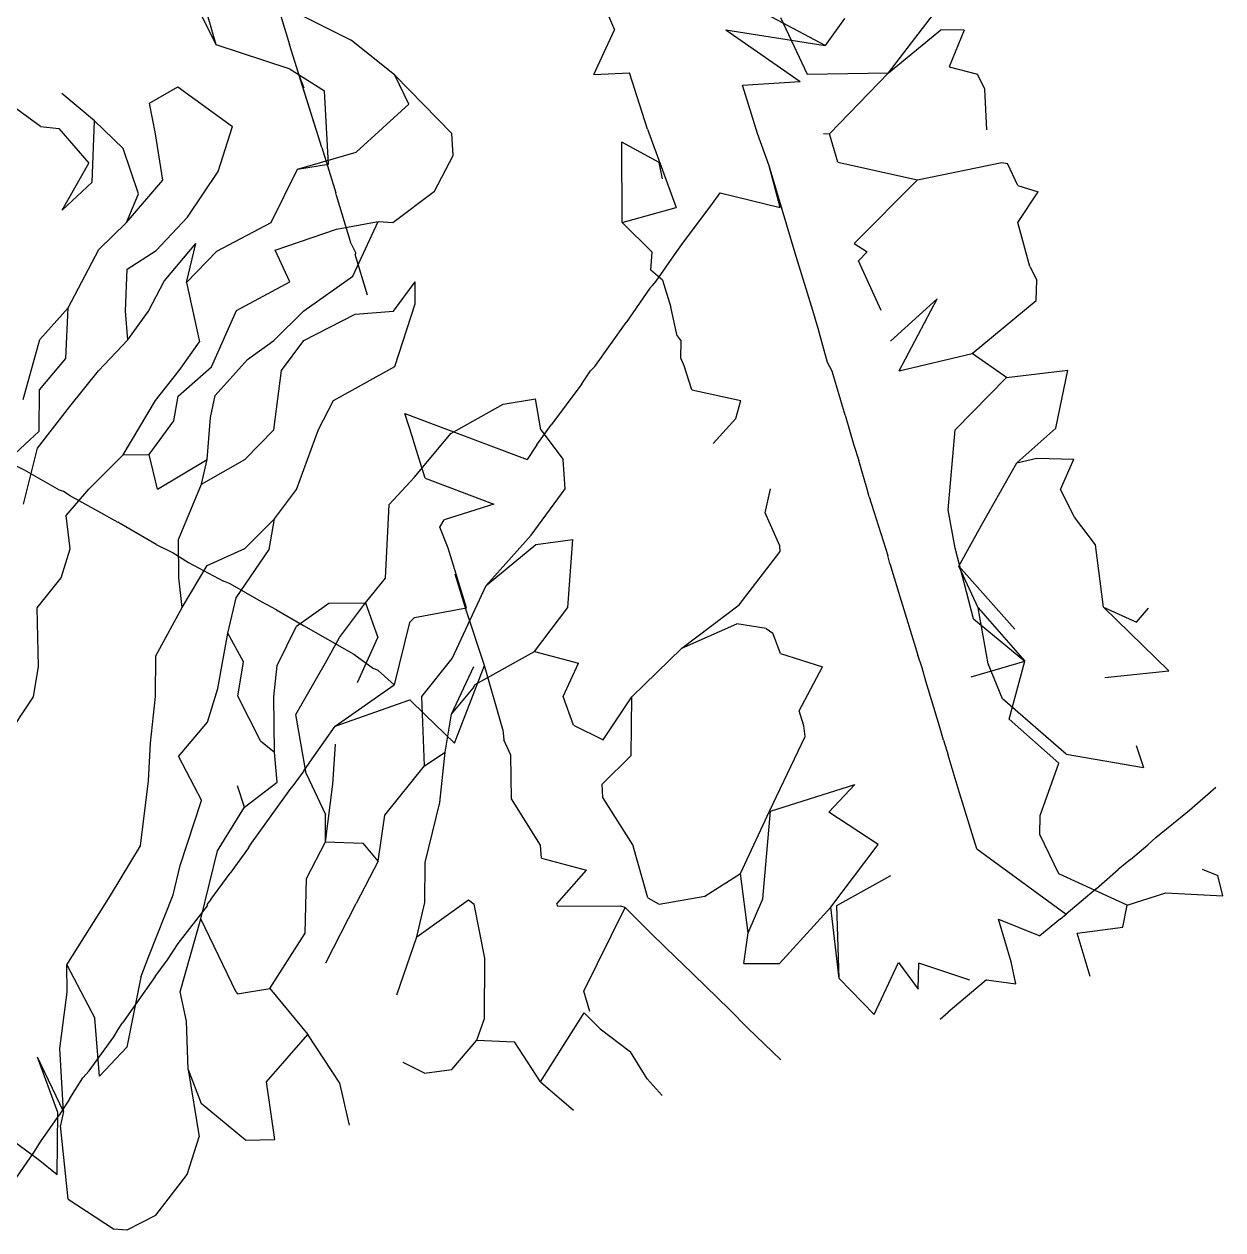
# Model space of a CAD drawing. Extents: x -744176.4 to -744149.3, y -1044958.5 to -1044927.3.
# Drawn here: x -744159.39 to -744149.27, y -1044956.36 to -1044946.18 of the extents above; entities that cross this region are included whole.
import ezdxf

# ---------------------------------------------------------------- set-up
doc = ezdxf.new("R2010")
doc.units = 0

msp = doc.modelspace()

# ---------------------------------------------------------------- linework, layer by layer
at = {"layer": 'SKELETON'}
for p, q in [((-744152.626007, -1044946.364014, 200.981003), (-744153.585999, -1044945.853027, 200.832001)), ((-744157.253006, -1044946.015015, 200.628998), (-744157.147003, -1044946.356995, 200.623001)), ((-744154.494003, -1044946.020996, 195.378998), (-744154.406006, -1044946.231995, 195.358002)), ((-744152.091995, -1044946.593994, 195.360001), (-744151.647995, -1044946.015015, 195.348999)), ((-744157.766006, -1044946.357971, 195.360992), (-744157.893997, -1044946.104004, 195.363007)), ((-744157.766006, -1044946.357971, 195.360992), (-744157.839005, -1044946.106995, 195.365005)), ((-744157.056, -1044946.106995, 195.371994), (-744156.626999, -1044946.31897, 195.365005)), ((-744153.003006, -1044946.127991, 195.358002), (-744152.779007, -1044946.606018, 195.332993)), ((-744152.462997, -1044946.137024, 201.001007), (-744152.626007, -1044946.364014, 200.981003)), ((-744154.580002, -1044946.607971, 195.365997), (-744154.406006, -1044946.231995, 195.358002)), ((-744153.466003, -1044946.232971, 200.832993), (-744152.837997, -1044946.66803, 200.957001)), ((-744153.466003, -1044946.232971, 200.832993), (-744152.626007, -1044946.364014, 200.981003)), ((-744152.091995, -1044946.593994, 195.360001), (-744151.651001, -1044946.231018, 195.352997)), ((-744151.455002, -1044946.234009, 195.395996), (-744151.651001, -1044946.231018, 195.352997)), ((-744151.455002, -1044946.234009, 195.395996), (-744151.580002, -1044946.54303, 195.343994)), ((-744157.141006, -1044946.562988, 195.367996), (-744157.766006, -1044946.357971, 195.360992)), ((-744156.876007, -1044947.226013, 200.632996), (-744157.147003, -1044946.356995, 200.623001)), ((-744156.921997, -1044947.072998, 200.623993), (-744157.147003, -1044946.356995, 200.623001)), ((-744156.259995, -1044946.614014, 195.358994), (-744156.626999, -1044946.31897, 195.365005)), ((-744157.141006, -1044946.562988, 195.367996), (-744156.852997, -1044946.747009, 195.360992)), ((-744151.580002, -1044946.54303, 195.343994), (-744151.341995, -1044946.606018, 195.373001)), ((-744156.921997, -1044947.072998, 200.623993), (-744157.070999, -1044946.60199, 200.621994)), ((-744157.024002, -1044946.723022, 200.647003), (-744157.070999, -1044946.60199, 200.621994)), ((-744156.141998, -1044946.857971, 195.350998), (-744156.259995, -1044946.614014, 195.358994)), ((-744156.259995, -1044946.614014, 195.358994), (-744155.776993, -1044947.107971, 195.365005)), ((-744154.580002, -1044946.607971, 195.365997), (-744154.276993, -1044946.596008, 195.347)), ((-744154.126007, -1044947.070984, 195.350006), (-744154.276993, -1044946.596008, 195.347)), ((-744153.326004, -1044946.700012, 200.806), (-744152.837997, -1044946.66803, 200.957001)), ((-744152.779007, -1044946.606018, 195.332993), (-744152.091995, -1044946.593994, 195.360001)), ((-744152.589005, -1044947.109009, 195.341003), (-744152.091995, -1044946.593994, 195.360001)), ((-744151.279999, -1044946.731995, 195.393997), (-744151.341995, -1044946.606018, 195.373001)), ((-744158.794998, -1044947.000977, 195.378006), (-744159.070007, -1044946.77002, 195.389999)), ((-744158.328995, -1044946.851013, 195.362), (-744158.089996, -1044946.713989, 195.354996)), ((-744158.089996, -1044946.713989, 195.354996), (-744157.630005, -1044947.046997, 195.356995)), ((-744156.817993, -1044947.36499, 195.358994), (-744156.852997, -1044946.747009, 195.360992)), ((-744153.197998, -1044947.106018, 200.811005), (-744153.326004, -1044946.700012, 200.806)), ((-744151.261993, -1044947.075989, 195.330994), (-744151.279999, -1044946.731995, 195.393997)), ((-744159.251007, -1044947.049011, 195.397003), (-744159.563995, -1044946.815979, 195.406006)), ((-744158.279999, -1044947.109009, 195.363007), (-744158.328995, -1044946.851013, 195.362)), ((-744156.585007, -1044947.265015, 195.360992), (-744156.141998, -1044946.857971, 195.350998)), ((-744159.251007, -1044947.049011, 195.397003), (-744159.093994, -1044947.065002, 195.386993)), ((-744159.093994, -1044947.065002, 195.386993), (-744158.841995, -1044947.356018, 195.388)), ((-744158.813995, -1044947.517029, 195.386993), (-744158.794998, -1044947.000977, 195.378006)), ((-744158.794998, -1044947.000977, 195.378006), (-744158.552002, -1044947.234009, 195.375)), ((-744157.75, -1044947.427002, 195.343994), (-744157.630005, -1044947.046997, 195.356995)), ((-744154.126007, -1044947.070984, 195.350006), (-744153.884003, -1044947.731018, 195.337006)), ((-744158.218002, -1044947.5, 195.358994), (-744158.279999, -1044947.109009, 195.363007)), ((-744155.766006, -1044947.291016, 195.350006), (-744155.776993, -1044947.107971, 195.365005)), ((-744153.100006, -1044947.380005, 200.811005), (-744153.197998, -1044947.106018, 200.811005)), ((-744152.641998, -1044947.106995, 195.343002), (-744152.589005, -1044947.109009, 195.341003)), ((-744152.520004, -1044947.349976, 195.339005), (-744152.589005, -1044947.109009, 195.341003)), ((-744158.421997, -1044947.61499, 195.363998), (-744158.552002, -1044947.234009, 195.375)), ((-744157.080994, -1044947.40802, 195.363998), (-744156.585007, -1044947.265015, 195.360992)), ((-744156.876007, -1044947.226013, 200.632996), (-744156.757996, -1044947.606995, 200.643997)), ((-744154.339005, -1044947.857971, 195.369995), (-744154.343994, -1044947.179016, 195.350998)), ((-744154.028, -1044947.35199, 195.343994), (-744154.343994, -1044947.179016, 195.350998)), ((-744159.067993, -1044947.754028, 195.391998), (-744158.841995, -1044947.356018, 195.388)), ((-744157.080994, -1044947.40802, 195.363998), (-744156.817993, -1044947.36499, 195.358994)), ((-744155.923996, -1044947.59198, 195.343994), (-744155.766006, -1044947.291016, 195.350006)), ((-744154.001007, -1044947.487976, 195.343002), (-744154.028, -1044947.35199, 195.343994)), ((-744152.880005, -1044948.11499, 200.811005), (-744153.100006, -1044947.380005, 200.811005)), ((-744153.007996, -1044947.731018, 200.804001), (-744153.100006, -1044947.380005, 200.811005)), ((-744152.520004, -1044947.349976, 195.339005), (-744151.847, -1044947.497009, 195.328995)), ((-744151.847, -1044947.497009, 195.328995), (-744151.134995, -1044947.35199, 195.328995)), ((-744151.134995, -1044947.35199, 195.328995), (-744151.087006, -1044947.359985, 195.367996)), ((-744151.001999, -1044947.544983, 195.376007), (-744151.087006, -1044947.359985, 195.367996)), ((-744158.009995, -1044947.812988, 195.354004), (-744157.75, -1044947.427002, 195.343994)), ((-744157.304001, -1044947.857971, 195.335999), (-744157.080994, -1044947.40802, 195.363998)), ((-744159.067993, -1044947.754028, 195.391998), (-744158.813995, -1044947.517029, 195.386993)), ((-744158.524002, -1044947.859009, 195.373001), (-744158.218002, -1044947.5, 195.358994)), ((-744152.380997, -1044948.036011, 195.341003), (-744151.847, -1044947.497009, 195.328995)), ((-744151.001999, -1044947.544983, 195.376007), (-744150.828995, -1044947.598999, 195.328003)), ((-744158.524002, -1044947.859009, 195.373001), (-744158.421997, -1044947.61499, 195.363998)), ((-744156.75, -1044947.629028, 200.645004), (-744156.757996, -1044947.606995, 200.643997)), ((-744156.628006, -1044948.038025, 200.643997), (-744156.75, -1044947.629028, 200.645004)), ((-744156.276001, -1044947.859009, 195.365005), (-744155.923996, -1044947.59198, 195.343994)), ((-744153.578995, -1044947.697021, 200.904007), (-744153.513, -1044947.607971, 200.904007)), ((-744153.513, -1044947.607971, 200.904007), (-744153.007996, -1044947.731018, 200.804001)), ((-744151.001999, -1044947.857971, 195.315002), (-744150.828995, -1044947.598999, 195.328003)), ((-744154.339005, -1044947.857971, 195.369995), (-744153.884003, -1044947.731018, 195.337006)), ((-744153.837006, -1044948.041992, 200.891998), (-744153.578995, -1044947.697021, 200.904007)), ((-744158.757996, -1044948.085999, 195.375), (-744158.524002, -1044947.859009, 195.373001)), ((-744158.274002, -1044948.093994, 195.365005), (-744158.009995, -1044947.812988, 195.354004)), ((-744157.761002, -1044948.099976, 195.343994), (-744157.304001, -1044947.857971, 195.335999)), ((-744156.751007, -1044947.914001, 195.350998), (-744156.399994, -1044947.848022, 195.360992)), ((-744156.613007, -1044948.309021, 195.352997), (-744156.399994, -1044947.848022, 195.360992)), ((-744156.399994, -1044947.848022, 195.360992), (-744156.276001, -1044947.859009, 195.365005)), ((-744154.087997, -1044948.106995, 195.343002), (-744154.339005, -1044947.857971, 195.369995)), ((-744150.899002, -1044948.22998, 195.307999), (-744151.001999, -1044947.857971, 195.315002)), ((-744157.268005, -1044948.090027, 195.343002), (-744156.751007, -1044947.914001, 195.350998)), ((-744159.016998, -1044948.578003, 195.382996), (-744158.757996, -1044948.085999, 195.375)), ((-744158.516998, -1044948.252014, 195.373993), (-744158.274002, -1044948.093994, 195.365005)), ((-744158.205994, -1044948.353027, 195.371002), (-744157.938004, -1044948.034973, 195.350998)), ((-744158.016006, -1044948.364014, 195.362), (-744157.938004, -1044948.034973, 195.350998)), ((-744157.143997, -1044948.357971, 195.330994), (-744157.268005, -1044948.090027, 195.343002)), ((-744156.628006, -1044948.038025, 200.643997), (-744156.587006, -1044948.11499, 200.656006)), ((-744153.880005, -1044948.103027, 200.886993), (-744153.837006, -1044948.041992, 200.891998)), ((-744152.380997, -1044948.036011, 195.341003), (-744152.272003, -1044948.106018, 195.330002)), ((-744158.016006, -1044948.364014, 195.362), (-744157.761002, -1044948.099976, 195.343994)), ((-744156.595001, -1044948.127014, 200.630005), (-744156.587006, -1044948.11499, 200.656006)), ((-744156.488998, -1044948.471985, 200.641998), (-744156.595001, -1044948.127014, 200.630005)), ((-744154.097, -1044948.260986, 195.347), (-744154.087997, -1044948.106995, 195.343002)), ((-744154.052002, -1044948.353027, 200.871002), (-744153.880005, -1044948.103027, 200.886993)), ((-744152.731995, -1044948.599976, 200.811005), (-744152.880005, -1044948.11499, 200.811005)), ((-744152.345001, -1044948.179993, 195.339005), (-744152.272003, -1044948.106018, 195.330002)), ((-744152.154999, -1044948.601013, 195.313995), (-744152.345001, -1044948.179993, 195.339005)), ((-744158.531006, -1044948.606995, 195.375), (-744158.516998, -1044948.252014, 195.373993)), ((-744154.001007, -1044948.343994, 195.335007), (-744154.097, -1044948.260986, 195.347)), ((-744150.899002, -1044948.22998, 195.307999), (-744150.841003, -1044948.343994, 195.311005)), ((-744158.339005, -1044948.606995, 195.369995), (-744158.205994, -1044948.353027, 195.371002)), ((-744158.016006, -1044948.364014, 195.362), (-744157.906998, -1044948.864014, 195.350006)), ((-744157.595001, -1044948.599976, 195.341995), (-744157.143997, -1044948.357971, 195.330994)), ((-744157.026001, -1044948.60199, 195.343002), (-744156.613007, -1044948.309021, 195.352997)), ((-744156.268997, -1044948.606995, 195.360001), (-744156.087006, -1044948.356995, 195.363007)), ((-744156.087006, -1044948.544983, 195.352005), (-744156.087006, -1044948.356995, 195.363007)), ((-744154.106995, -1044948.411011, 200.876999), (-744154.082993, -1044948.390015, 200.875)), ((-744154.082993, -1044948.390015, 200.875), (-744154.052002, -1044948.353027, 200.871002)), ((-744154.001007, -1044948.343994, 195.335007), (-744153.929993, -1044948.572998, 195.335007)), ((-744150.847, -1044948.517029, 195.311996), (-744150.841003, -1044948.343994, 195.311005)), ((-744154.106995, -1044948.411011, 200.876999), (-744154.307007, -1044948.700012, 200.862)), ((-744159.253998, -1044948.844971, 195.375), (-744159.016998, -1044948.578003, 195.382996)), ((-744159.035004, -1044949.004028, 195.371994), (-744159.016998, -1044948.578003, 195.382996)), ((-744157.804993, -1044949.075012, 195.343994), (-744157.595001, -1044948.599976, 195.341995)), ((-744157.281006, -1044948.853027, 195.330994), (-744157.026001, -1044948.60199, 195.343002)), ((-744156.259995, -1044949.072998, 195.348007), (-744156.087006, -1044948.544983, 195.352005)), ((-744153.876007, -1044948.815002, 195.341995), (-744153.929993, -1044948.572998, 195.335007)), ((-744152.686996, -1044948.752991, 200.811996), (-744152.731995, -1044948.599976, 200.811005)), ((-744152.074997, -1044948.859009, 195.311996), (-744151.682999, -1044948.502014, 195.319)), ((-744152.001007, -1044949.107971, 195.311996), (-744151.682999, -1044948.502014, 195.319)), ((-744151.384995, -1044948.961975, 195.311996), (-744150.847, -1044948.517029, 195.311996)), ((-744158.511993, -1044948.848022, 195.373993), (-744158.531006, -1044948.606995, 195.375)), ((-744158.511993, -1044948.848022, 195.373993), (-744158.339005, -1044948.606995, 195.369995)), ((-744157.026001, -1044948.854004, 195.341995), (-744156.593994, -1044948.630005, 195.356003)), ((-744156.593994, -1044948.630005, 195.356003), (-744156.268997, -1044948.606995, 195.360001)), ((-744154.572006, -1044949.072021, 200.841995), (-744154.307007, -1044948.700012, 200.862)), ((-744152.608002, -1044949.039978, 200.802994), (-744152.686996, -1044948.752991, 200.811996)), ((-744159.395004, -1044949.35199, 195.365997), (-744159.253998, -1044948.844971, 195.375)), ((-744158.759003, -1044949.109009, 195.363998), (-744158.511993, -1044948.848022, 195.373993)), ((-744158.078003, -1044949.106018, 195.360001), (-744157.906998, -1044948.864014, 195.350006)), ((-744157.501999, -1044949.013977, 195.341003), (-744157.281006, -1044948.853027, 195.330994)), ((-744157.214996, -1044949.106018, 195.328995), (-744157.026001, -1044948.854004, 195.341995)), ((-744153.876007, -1044948.815002, 195.341995), (-744153.841995, -1044948.859009, 195.330994)), ((-744153.845993, -1044949.002991, 195.350006), (-744153.841995, -1044948.859009, 195.330994)), ((-744159.257004, -1044949.268005, 195.373993), (-744159.035004, -1044949.004028, 195.371994)), ((-744153.817001, -1044949.067993, 195.348999), (-744153.845993, -1044949.002991, 195.350006)), ((-744152.001007, -1044949.107971, 195.311996), (-744151.384995, -1044948.961975, 195.311996)), ((-744151.095993, -1044949.166016, 195.311996), (-744151.384995, -1044948.961975, 195.311996)), ((-744159.003006, -1044949.408997, 195.365997), (-744158.759003, -1044949.109009, 195.363998)), ((-744158.279007, -1044949.357971, 195.363007), (-744158.078003, -1044949.106018, 195.360001)), ((-744158.087006, -1044949.323975, 195.363998), (-744157.804993, -1044949.075012, 195.343994)), ((-744157.774994, -1044949.317993, 195.350998), (-744157.501999, -1044949.013977, 195.341003)), ((-744157.279999, -1044949.607971, 195.335007), (-744157.214996, -1044949.106018, 195.328995)), ((-744156.778, -1044949.359009, 195.339005), (-744156.259995, -1044949.072998, 195.348007)), ((-744154.679993, -1044949.218994, 200.839005), (-744154.608002, -1044949.107971, 200.848999)), ((-744154.572006, -1044949.072021, 200.841995), (-744154.608002, -1044949.107971, 200.848999)), ((-744153.753006, -1044949.27002, 195.339005), (-744153.817001, -1044949.067993, 195.348999)), ((-744152.567993, -1044949.111023, 200.806), (-744152.608002, -1044949.039978, 200.802994)), ((-744152.457993, -1044949.484009, 200.806), (-744152.567993, -1044949.111023, 200.806)), ((-744151.095993, -1044949.166016, 195.311996), (-744150.580002, -1044949.10199, 195.309998)), ((-744150.681, -1044949.593994, 195.311996), (-744150.580002, -1044949.10199, 195.309998)), ((-744151.529007, -1044949.607971, 195.307007), (-744151.095993, -1044949.166016, 195.311996)), ((-744159.259995, -1044949.619019, 195.378998), (-744159.257004, -1044949.268005, 195.373993)), ((-744154.679993, -1044949.218994, 200.839005), (-744154.936996, -1044949.562988, 200.804001)), ((-744153.753006, -1044949.27002, 195.339005), (-744153.339005, -1044949.359009, 195.335007)), ((-744159.274994, -1044949.76001, 195.373993), (-744159.003006, -1044949.408997, 195.365997)), ((-744158.552002, -1044949.817017, 195.352005), (-744158.279007, -1044949.357971, 195.363007)), ((-744158.125, -1044949.530029, 195.348007), (-744158.087006, -1044949.323975, 195.363998)), ((-744157.815002, -1044949.504028, 195.350998), (-744157.774994, -1044949.317993, 195.350998)), ((-744156.901993, -1044949.603027, 195.315994), (-744156.778, -1044949.359009, 195.339005)), ((-744155.785004, -1044949.637024, 195.335007), (-744155.345993, -1044949.390991, 195.328003)), ((-744155.345993, -1044949.390991, 195.328003), (-744155.072998, -1044949.343994, 195.328003)), ((-744155.028, -1044949.606995, 195.320007), (-744155.072998, -1044949.343994, 195.328003)), ((-744153.380005, -1044949.510986, 195.330994), (-744153.339005, -1044949.359009, 195.335007)), ((-744157.841995, -1044949.857971, 195.332001), (-744157.815002, -1044949.504028, 195.350998)), ((-744156.110001, -1044949.669006, 200.645996), (-744156.175003, -1044949.469971, 200.647995)), ((-744156.175003, -1044949.469971, 200.647995), (-744155.143005, -1044949.856018, 200.796997)), ((-744153.572006, -1044949.721985, 195.326996), (-744153.380005, -1044949.510986, 195.330994)), ((-744152.457993, -1044949.484009, 200.806), (-744152.384995, -1044949.736023, 200.811005)), ((-744159.501999, -1044949.843018, 195.375), (-744159.259995, -1044949.619019, 195.378998)), ((-744158.332993, -1044949.815002, 195.350998), (-744158.125, -1044949.530029, 195.348007)), ((-744157.524002, -1044949.857971, 195.332993), (-744157.279999, -1044949.607971, 195.335007)), ((-744157.089996, -1044950.109009, 195.306), (-744156.901993, -1044949.603027, 195.315994)), ((-744155.061005, -1044949.734009, 200.802002), (-744154.936996, -1044949.562988, 200.804001)), ((-744155.028, -1044949.606995, 195.320007), (-744154.837997, -1044949.856018, 195.337997)), ((-744151.587997, -1044950.281006, 195.311996), (-744151.529007, -1044949.607971, 195.307007)), ((-744151.007996, -1044949.885986, 195.320007), (-744150.681, -1044949.593994, 195.311996)), ((-744156.089005, -1044949.737, 200.647003), (-744156.110001, -1044949.669006, 200.645996)), ((-744156.093994, -1044950.005981, 195.334), (-744155.785004, -1044949.637024, 195.335007)), ((-744159.393005, -1044950.232971, 195.376007), (-744159.274994, -1044949.76001, 195.373993)), ((-744158.843002, -1044950.106018, 195.373993), (-744158.552002, -1044949.817017, 195.352005)), ((-744158.552002, -1044949.817017, 195.352005), (-744158.332993, -1044949.815002, 195.350998)), ((-744158.261002, -1044950.106995, 195.360001), (-744158.332993, -1044949.815002, 195.350998)), ((-744156.003006, -1044950.013977, 200.653), (-744156.089005, -1044949.737, 200.647003)), ((-744155.061005, -1044949.734009, 200.802002), (-744155.143005, -1044949.856018, 200.796997)), ((-744152.384995, -1044949.736023, 200.811005), (-744152.343994, -1044949.86499, 200.817001)), ((-744159.384995, -1044949.947998, 200.766998), (-744159.516006, -1044949.879028, 200.725998)), ((-744158.261002, -1044950.106995, 195.360001), (-744157.841995, -1044949.857971, 195.332001)), ((-744157.891006, -1044950.065002, 195.350998), (-744157.841995, -1044949.857971, 195.332001)), ((-744157.891006, -1044950.065002, 195.350998), (-744157.524002, -1044949.857971, 195.332993)), ((-744154.820007, -1044950.10498, 195.311996), (-744154.837997, -1044949.856018, 195.337997)), ((-744152.272003, -1044950.106995, 200.807999), (-744152.343994, -1044949.86499, 200.817001)), ((-744151.296005, -1044950.392029, 195.315002), (-744151.007996, -1044949.885986, 195.320007)), ((-744151.007996, -1044949.885986, 195.320007), (-744150.839996, -1044949.844971, 195.311996)), ((-744150.839996, -1044949.844971, 195.311996), (-744150.528, -1044949.853027, 195.306)), ((-744150.641006, -1044950.109009, 195.304993), (-744150.528, -1044949.853027, 195.306)), ((-744159.089005, -1044950.116028, 200.718994), (-744159.384995, -1044949.947998, 200.766998)), ((-744156.307007, -1044950.237976, 195.330994), (-744156.093994, -1044950.005981, 195.334)), ((-744156.003006, -1044950.013977, 200.653), (-744155.423004, -1044950.234009, 200.779999)), ((-744159.054993, -1044950.127014, 200.746994), (-744159.089005, -1044950.116028, 200.718994)), ((-744159.009003, -1044950.156982, 200.718002), (-744159.054993, -1044950.127014, 200.746994)), ((-744159.031998, -1044950.330017, 195.371002), (-744158.843002, -1044950.106018, 195.373993)), ((-744158.085007, -1044950.531982, 195.360992), (-744157.891006, -1044950.065002, 195.350998)), ((-744157.274002, -1044950.357971, 195.337006), (-744157.089996, -1044950.109009, 195.306)), ((-744155.108994, -1044950.495972, 195.311996), (-744154.820007, -1044950.10498, 195.311996)), ((-744153.132004, -1044950.307007, 195.319), (-744153.087997, -1044950.103027, 195.326004)), ((-744152.255997, -1044950.171021, 200.811996), (-744152.272003, -1044950.106995, 200.807999)), ((-744150.522003, -1044950.343994, 195.304001), (-744150.641006, -1044950.109009, 195.304993)), ((-744159.009003, -1044950.156982, 200.718002), (-744158.768997, -1044950.289978, 200.716003)), ((-744152.255997, -1044950.171021, 200.811996), (-744152.097, -1044950.66803, 200.802002)), ((-744159, -1044950.612, 195.360992), (-744159.031998, -1044950.330017, 195.371002)), ((-744158.768997, -1044950.289978, 200.716003), (-744158.597, -1044950.385986, 200.75)), ((-744156.339005, -1044950.859009, 195.330002), (-744156.307007, -1044950.237976, 195.330994)), ((-744155.423004, -1044950.234009, 200.779999), (-744155.841995, -1044950.367004, 200.694)), ((-744153.009995, -1044950.585999, 195.309998), (-744153.132004, -1044950.307007, 195.319)), ((-744151.531006, -1044950.604004, 195.302002), (-744151.587997, -1044950.281006, 195.311996)), ((-744158.272003, -1044950.573975, 200.707993), (-744158.597, -1044950.385986, 200.75)), ((-744157.524002, -1044950.606995, 195.334), (-744157.274002, -1044950.357971, 195.337006)), ((-744157.320999, -1044950.61499, 195.326996), (-744157.274002, -1044950.357971, 195.337006)), ((-744155.878006, -1044950.429016, 200.673996), (-744155.841995, -1044950.367004, 200.694)), ((-744155.807999, -1044950.60498, 200.677002), (-744155.878006, -1044950.429016, 200.673996)), ((-744151.5, -1044950.757019, 195.311996), (-744151.296005, -1044950.392029, 195.315002)), ((-744150.343994, -1044950.578003, 195.304993), (-744150.522003, -1044950.343994, 195.304001)), ((-744158.080994, -1044950.854004, 195.343994), (-744158.085007, -1044950.531982, 195.360992)), ((-744155.487, -1044950.919006, 195.328995), (-744155.108994, -1044950.495972, 195.311996)), ((-744155.070007, -1044950.572998, 195.311005), (-744154.757004, -1044950.531006, 195.304001)), ((-744154.800003, -1044951.106018, 195.311005), (-744154.757004, -1044950.531006, 195.304001)), ((-744159.074005, -1044950.854004, 195.360001), (-744159, -1044950.612, 195.360992)), ((-744158.272003, -1044950.573975, 200.707993), (-744158.130005, -1044950.64502, 200.703003)), ((-744157.843994, -1044950.75, 195.341003), (-744157.524002, -1044950.606995, 195.334)), ((-744157.597, -1044951.025024, 195.341995), (-744157.320999, -1044950.61499, 195.326996)), ((-744155.654999, -1044951.109009, 200.682999), (-744155.807999, -1044950.60498, 200.677002)), ((-744155.487, -1044950.919006, 195.328995), (-744155.070007, -1044950.572998, 195.311005)), ((-744153.352997, -1044951.083008, 195.326996), (-744153.007996, -1044950.633972, 195.317993)), ((-744153.007996, -1044950.633972, 195.317993), (-744153.009995, -1044950.585999, 195.309998)), ((-744151.376007, -1044951.200989, 195.309998), (-744151.531006, -1044950.604004, 195.302002)), ((-744150.279007, -1044951.10199, 195.309006), (-744150.343994, -1044950.578003, 195.304993)), ((-744158.130005, -1044950.64502, 200.703003), (-744158.001007, -1044950.72699, 200.705002)), ((-744158.001007, -1044950.72699, 200.705002), (-744157.832001, -1044950.815979, 200.744995)), ((-744152.080994, -1044950.734009, 200.811005), (-744152.097, -1044950.66803, 200.802002)), ((-744152.080994, -1044950.734009, 200.811005), (-744152.007996, -1044950.97699, 200.809006)), ((-744158.054993, -1044951.106018, 195.341003), (-744157.843994, -1044950.75, 195.341003)), ((-744157.832001, -1044950.815979, 200.744995), (-744157.705002, -1044950.882996, 200.744995)), ((-744155.656998, -1044951.129028, 200.664001), (-744155.751007, -1044950.822998, 200.662994)), ((-744155.654999, -1044951.109009, 200.682999), (-744155.751007, -1044950.822998, 200.662994)), ((-744151.026993, -1044951.288025, 195.302994), (-744151.5, -1044950.757019, 195.311996)), ((-744151.335007, -1044951.106995, 195.304993), (-744151.5, -1044950.757019, 195.311996)), ((-744159.279007, -1044951.107971, 195.350006), (-744159.074005, -1044950.854004, 195.360001)), ((-744158.054993, -1044951.106018, 195.341003), (-744158.080994, -1044950.854004, 195.343994)), ((-744157.649994, -1044950.906006, 200.705994), (-744157.705002, -1044950.882996, 200.744995)), ((-744157.384995, -1044951.059021, 200.746994), (-744157.649994, -1044950.906006, 200.705994)), ((-744156.507004, -1044951.065002, 195.328995), (-744156.339005, -1044950.859009, 195.330002)), ((-744155.774002, -1044951.536011, 195.311005), (-744155.487, -1044950.919006, 195.328995)), ((-744157.669006, -1044951.322998, 195.343002), (-744157.597, -1044951.025024, 195.341995)), ((-744152.007996, -1044950.97699, 200.809006), (-744151.929001, -1044951.231995, 200.811996)), ((-744159.266998, -1044951.60199, 195.371002), (-744159.279007, -1044951.107971, 195.350006)), ((-744158.276993, -1044951.513, 195.332993), (-744158.054993, -1044951.106018, 195.341003)), ((-744157.257996, -1044951.125977, 200.705002), (-744157.384995, -1044951.059021, 200.746994)), ((-744157.257996, -1044951.125977, 200.705002), (-744157.031006, -1044951.257996, 200.716003)), ((-744157.087997, -1044951.263, 195.335007), (-744156.815002, -1044951.067993, 195.335007)), ((-744156.815002, -1044951.067993, 195.335007), (-744156.507004, -1044951.065002, 195.328995)), ((-744156.725998, -1044951.357971, 195.328003), (-744156.507004, -1044951.065002, 195.328995)), ((-744156.507004, -1044951.065002, 195.328995), (-744156.401993, -1044951.359009, 195.317001)), ((-744156.093002, -1044951.189026, 200.764008), (-744155.654999, -1044951.109009, 200.682999)), ((-744155.501999, -1044951.596008, 200.684006), (-744155.656998, -1044951.129028, 200.664001)), ((-744155.080994, -1044951.476013, 195.317001), (-744154.800003, -1044951.106018, 195.311005)), ((-744153.837006, -1044951.447998, 195.328995), (-744153.352997, -1044951.083008, 195.326996)), ((-744151.251007, -1044951.580017, 195.304993), (-744151.335007, -1044951.106995, 195.304993)), ((-744151.335007, -1044951.106995, 195.304993), (-744150.940994, -1044951.557007, 195.302002)), ((-744150.279007, -1044951.10199, 195.309006), (-744150, -1044951.229004, 195.302002)), ((-744150.279007, -1044951.10199, 195.309006), (-744149.725998, -1044951.640015, 195.294006)), ((-744150, -1044951.229004, 195.302002), (-744149.899002, -1044951.112, 195.302002)), ((-744156.134003, -1044951.231018, 200.766006), (-744156.264008, -1044951.758972, 200.686996)), ((-744156.134003, -1044951.231018, 200.766006), (-744156.093002, -1044951.189026, 200.764008)), ((-744153.837006, -1044951.447998, 195.328995), (-744153.373001, -1044951.242004, 195.326004)), ((-744153.125, -1044951.28302, 195.319), (-744153.373001, -1044951.242004, 195.326004)), ((-744151.929001, -1044951.231995, 200.811996), (-744151.845001, -1044951.507019, 200.809006)), ((-744151.376007, -1044951.200989, 195.309998), (-744150.940994, -1044951.557007, 195.302002)), ((-744157.751999, -1044951.788025, 195.311996), (-744157.669006, -1044951.322998, 195.343002)), ((-744157.535995, -1044951.564026, 195.330994), (-744157.669006, -1044951.322998, 195.343002)), ((-744157.251007, -1044951.593994, 195.332001), (-744157.087997, -1044951.263, 195.335007)), ((-744157.031006, -1044951.257996, 200.716003), (-744156.606003, -1044951.5, 200.716995)), ((-744153.125, -1044951.28302, 195.319), (-744153.069, -1044951.322998, 195.311996)), ((-744153.003998, -1044951.494019, 195.304001), (-744153.069, -1044951.322998, 195.311996)), ((-744156.843994, -1044951.572998, 195.335007), (-744156.725998, -1044951.357971, 195.328003)), ((-744156.572998, -1044951.739014, 195.326004), (-744156.401993, -1044951.359009, 195.317001)), ((-744154.259995, -1044951.857971, 195.309998), (-744153.837006, -1044951.447998, 195.328995)), ((-744158.279007, -1044951.856018, 195.332993), (-744158.276993, -1044951.513, 195.332993)), ((-744156.606003, -1044951.5, 200.716995), (-744156.440002, -1044951.619019, 200.748001)), ((-744156.031006, -1044951.856995, 195.311005), (-744155.774002, -1044951.536011, 195.311005)), ((-744155.580002, -1044951.754028, 195.311005), (-744155.080994, -1044951.476013, 195.317001)), ((-744155.080994, -1044951.476013, 195.317001), (-744154.707993, -1044951.575012, 195.311996)), ((-744153.003998, -1044951.494019, 195.304001), (-744152.649994, -1044951.606018, 195.304001)), ((-744151.809006, -1044951.61499, 200.804001), (-744151.845001, -1044951.507019, 200.809006)), ((-744159.309998, -1044951.857971, 195.373001), (-744159.266998, -1044951.60199, 195.371002)), ((-744157.584, -1044951.854004, 195.326996), (-744157.535995, -1044951.564026, 195.330994)), ((-744157.281006, -1044951.857971, 195.317993), (-744157.251007, -1044951.593994, 195.332001)), ((-744157.093994, -1044952.008972, 195.317001), (-744156.843994, -1044951.572998, 195.335007)), ((-744156.399994, -1044951.637024, 200.686005), (-744156.440002, -1044951.619019, 200.748001)), ((-744156.264008, -1044951.758972, 200.686996), (-744156.399994, -1044951.637024, 200.686005)), ((-744155.781998, -1044952.005005, 195.304993), (-744155.591003, -1044951.60199, 195.317001)), ((-744155.755997, -1044952.250977, 200.692001), (-744155.501999, -1044951.596008, 200.684006)), ((-744155.347, -1044952.13501, 200.669998), (-744155.501999, -1044951.596008, 200.684006)), ((-744154.837006, -1044951.856018, 195.311005), (-744154.707993, -1044951.575012, 195.311996)), ((-744152.845001, -1044951.978027, 195.294998), (-744152.649994, -1044951.606018, 195.304001)), ((-744151.778, -1044951.72699, 200.809998), (-744151.809006, -1044951.61499, 200.804001)), ((-744151.393997, -1044951.689026, 195.311996), (-744150.940994, -1044951.557007, 195.302002)), ((-744151.128998, -1044951.875977, 195.292007), (-744151.251007, -1044951.580017, 195.304993)), ((-744151.074005, -1044952.047974, 195.291), (-744150.940994, -1044951.557007, 195.302002)), ((-744150.266998, -1044951.695007, 195.300003), (-744149.725998, -1044951.640015, 195.294006)), ((-744155.597, -1044951.786011, 195.306), (-744155.580002, -1044951.754028, 195.311005)), ((-744151.660995, -1044952.106995, 200.809998), (-744151.778, -1044951.72699, 200.809998)), ((-744158.320999, -1044952.25, 195.330002), (-744158.279007, -1044951.856018, 195.332993)), ((-744157.839996, -1044952.072021, 195.311005), (-744157.751999, -1044951.788025, 195.311996)), ((-744157.391998, -1044952.231018, 195.300003), (-744157.584, -1044951.854004, 195.326996)), ((-744156.761993, -1044952.107971, 200.798996), (-744156.264008, -1044951.758972, 200.686996)), ((-744156.007996, -1044952.440002, 195.298996), (-744156.031006, -1044951.856995, 195.311005)), ((-744155.781998, -1044952.005005, 195.304993), (-744155.597, -1044951.786011, 195.306)), ((-744154.75, -1044952.098022, 195.304993), (-744154.837006, -1044951.856018, 195.311005)), ((-744159.548004, -1044952.218994, 195.384995), (-744159.309998, -1044951.857971, 195.373001)), ((-744157.274002, -1044952.325989, 195.300995), (-744157.281006, -1044951.857971, 195.317993)), ((-744156.761993, -1044952.107971, 200.798996), (-744156.132996, -1044951.88501, 200.681)), ((-744156.001999, -1044952.012024, 200.677002), (-744156.132996, -1044951.88501, 200.681)), ((-744154.501007, -1044952.221985, 195.307999), (-744154.259995, -1044951.857971, 195.309998)), ((-744154.263, -1044952.35498, 195.298004), (-744154.259995, -1044951.857971, 195.309998)), ((-744150.593994, -1044952.343994, 195.307999), (-744151.128998, -1044951.875977, 195.292007)), ((-744157.005997, -1044952.507019, 195.292999), (-744157.093994, -1044952.008972, 195.317001)), ((-744156.001999, -1044952.012024, 200.677002), (-744155.755997, -1044952.250977, 200.692001)), ((-744155.832993, -1044952.325012, 195.306), (-744155.781998, -1044952.005005, 195.304993)), ((-744152.807999, -1044952.103027, 195.298004), (-744152.845001, -1044951.978027, 195.294998)), ((-744151.074005, -1044952.047974, 195.291), (-744150.654999, -1044952.419983, 195.294998)), ((-744158.085007, -1044952.362, 195.322998), (-744157.839996, -1044952.072021, 195.311005)), ((-744156.936996, -1044952.35498, 200.798996), (-744156.761993, -1044952.107971, 200.798996)), ((-744155.347, -1044952.13501, 200.669998), (-744155.337997, -1044952.223022, 200.746002)), ((-744154.75, -1044952.098022, 195.304993), (-744154.501007, -1044952.221985, 195.307999)), ((-744152.796997, -1044952.192993, 195.304001), (-744152.807999, -1044952.103027, 195.298004)), ((-744151.626999, -1044952.223999, 200.809998), (-744151.660995, -1044952.106995, 200.809998)), ((-744158.339005, -1044952.567017, 195.337006), (-744158.320999, -1044952.25, 195.330002)), ((-744157.391998, -1044952.231018, 195.300003), (-744157.274002, -1044952.325989, 195.300995)), ((-744156.781006, -1044952.596008, 195.311996), (-744156.759003, -1044952.257996, 195.311996)), ((-744155.279999, -1044952.35199, 200.671997), (-744155.337997, -1044952.223022, 200.746002)), ((-744153.097, -1044952.825012, 195.309998), (-744152.796997, -1044952.192993, 195.304001)), ((-744151.626999, -1044952.223999, 200.809998), (-744151.589996, -1044952.35199, 200.807999)), ((-744158.085007, -1044952.362, 195.322998), (-744157.891006, -1044952.734009, 195.315002)), ((-744157.253006, -1044952.578003, 195.311996), (-744157.274002, -1044952.325989, 195.300995)), ((-744157.028, -1044952.482971, 200.798004), (-744156.936996, -1044952.35498, 200.798996)), ((-744156.007996, -1044952.440002, 195.298996), (-744155.832993, -1044952.325012, 195.306)), ((-744155.878006, -1044952.75, 195.300995), (-744155.832993, -1044952.325012, 195.306)), ((-744155.272995, -1044952.721008, 200.686005), (-744155.279999, -1044952.35199, 200.671997)), ((-744154.509995, -1044952.596985, 195.302994), (-744154.263, -1044952.35498, 195.298004)), ((-744151.503006, -1044952.632996, 200.807999), (-744151.589996, -1044952.35199, 200.807999)), ((-744150.593994, -1044952.343994, 195.307999), (-744149.940002, -1044952.455994, 195.294006)), ((-744150.003006, -1044952.270996, 195.287003), (-744149.940002, -1044952.455994, 195.294006)), ((-744156.341995, -1044952.856995, 195.304993), (-744156.007996, -1044952.440002, 195.298996)), ((-744150.811005, -1044952.859985, 195.279007), (-744150.654999, -1044952.419983, 195.294998)), ((-744158.406006, -1044953.117004, 195.334), (-744158.339005, -1044952.567017, 195.337006)), ((-744157.028, -1044952.482971, 200.798004), (-744157.128998, -1044952.619995, 200.802002)), ((-744157.005997, -1044952.507019, 195.292999), (-744156.843002, -1044952.85199, 195.302002)), ((-744157.526993, -1044952.791016, 195.306), (-744157.587006, -1044952.609009, 195.311996)), ((-744157.526993, -1044952.791016, 195.306), (-744157.253006, -1044952.578003, 195.311996)), ((-744157.186996, -1044952.702026, 200.804001), (-744157.128998, -1044952.619995, 200.802002)), ((-744156.843994, -1044953.083008, 195.307999), (-744156.781006, -1044952.596008, 195.311996)), ((-744154.503998, -1044952.70697, 195.304993), (-744154.509995, -1044952.596985, 195.302994)), ((-744153.087006, -1044952.822998, 195.311005), (-744152.376999, -1044952.598022, 195.292999)), ((-744152.595993, -1044952.833008, 195.289001), (-744152.376999, -1044952.598022, 195.292999)), ((-744151.386002, -1044953.015015, 200.809998), (-744151.503006, -1044952.632996, 200.807999)), ((-744149.552002, -1044952.814026, 201.093994), (-744149.328995, -1044952.622009, 201.123993)), ((-744158.070999, -1044953.28302, 195.326004), (-744157.891006, -1044952.734009, 195.315002)), ((-744157.468994, -1044953.094971, 200.802994), (-744157.186996, -1044952.702026, 200.804001)), ((-744156.001999, -1044953.255981, 195.304001), (-744155.878006, -1044952.75, 195.300995)), ((-744155.029999, -1044953.109985, 200.684006), (-744155.272995, -1044952.721008, 200.686005)), ((-744154.25, -1044953.109009, 195.292999), (-744154.503998, -1044952.70697, 195.304993)), ((-744157.755005, -1044953.158997, 195.307007), (-744157.526993, -1044952.791016, 195.306)), ((-744156.843994, -1044953.083008, 195.307999), (-744156.843002, -1044952.85199, 195.302002)), ((-744156.399994, -1044953.245972, 195.300003), (-744156.341995, -1044952.856995, 195.304993)), ((-744153.341003, -1044953.348999, 195.283005), (-744153.097, -1044952.825012, 195.309998)), ((-744153.154007, -1044953.562988, 195.281998), (-744153.087006, -1044952.822998, 195.311005)), ((-744152.179993, -1044953.106018, 195.279007), (-744152.595993, -1044952.833008, 195.289001)), ((-744150.813995, -1044953.02002, 195.289993), (-744150.811005, -1044952.859985, 195.279007)), ((-744149.835007, -1044953.044983, 201.067993), (-744149.552002, -1044952.814026, 201.093994)), ((-744151.347, -1044953.142029, 200.809998), (-744151.386002, -1044953.015015, 200.809998)), ((-744150.656006, -1044953.35199, 195.272995), (-744150.813995, -1044953.02002, 195.289993)), ((-744149.903, -1044953.107971, 201.056), (-744149.835007, -1044953.044983, 201.067993)), ((-744158.658997, -1044953.533997, 195.345993), (-744158.406006, -1044953.117004, 195.334)), ((-744157.897003, -1044953.732971, 195.324997), (-744157.755005, -1044953.158997, 195.307007)), ((-744157.494995, -1044953.132996, 200.804001), (-744157.649994, -1044953.346008, 200.802994)), ((-744157.494995, -1044953.132996, 200.804001), (-744157.468994, -1044953.094971, 200.802994)), ((-744157.003998, -1044953.392029, 195.320007), (-744156.843994, -1044953.083008, 195.307999)), ((-744156.843994, -1044953.083008, 195.307999), (-744156.526993, -1044953.093994, 195.298004)), ((-744156.399994, -1044953.245972, 195.300003), (-744156.526993, -1044953.093994, 195.298004)), ((-744155.022003, -1044953.219971, 200.682007), (-744155.029999, -1044953.109985, 200.684006)), ((-744154.125, -1044953.554993, 195.281998), (-744154.25, -1044953.109009, 195.292999)), ((-744152.580002, -1044953.632996, 195.285995), (-744152.179993, -1044953.106018, 195.279007)), ((-744151.347, -1044953.142029, 200.809998), (-744150.593994, -1044953.692017, 200.968002)), ((-744150.048996, -1044953.231018, 201.037994), (-744149.903, -1044953.107971, 201.056)), ((-744156.399994, -1044953.245972, 195.300003), (-744156.585007, -1044953.604004, 195.311996)), ((-744156.005005, -1044953.593994, 195.281006), (-744156.001999, -1044953.255981, 195.304001)), ((-744155.022003, -1044953.219971, 200.682007), (-744154.641998, -1044953.322021, 200.686996)), ((-744150.048996, -1044953.231018, 201.037994), (-744150.154007, -1044953.315979, 201.022003)), ((-744158.130005, -1044953.530029, 195.330002), (-744158.070999, -1044953.28302, 195.326004)), ((-744157.811996, -1044953.56897, 200.811005), (-744157.649994, -1044953.346008, 200.802994)), ((-744154.891998, -1044953.606018, 200.679001), (-744154.641998, -1044953.322021, 200.686996)), ((-744153.641998, -1044953.539978, 195.294006), (-744153.341003, -1044953.348999, 195.283005)), ((-744153.276001, -1044953.851013, 195.279007), (-744153.341003, -1044953.348999, 195.283005)), ((-744152.528, -1044953.619995, 195.294006), (-744152.074005, -1044953.367004, 195.285004)), ((-744150.078003, -1044953.616028, 195.283997), (-744150.656006, -1044953.35199, 195.272995)), ((-744150.341003, -1044953.478027, 200.998001), (-744150.154007, -1044953.315979, 201.022003)), ((-744149.445007, -1044953.312988, 195.289001), (-744149.313004, -1044953.36499, 195.296997)), ((-744149.270004, -1044953.536987, 195.283997), (-744149.313004, -1044953.36499, 195.296997)), ((-744157.014999, -1044953.853027, 195.311996), (-744157.003998, -1044953.392029, 195.320007)), ((-744150.341003, -1044953.478027, 200.998001), (-744150.593994, -1044953.692017, 200.968002)), ((-744159.026001, -1044954.119019, 195.335007), (-744158.658997, -1044953.533997, 195.345993)), ((-744158.335999, -1044954.046021, 195.328995), (-744158.130005, -1044953.530029, 195.330002)), ((-744157.811996, -1044953.56897, 200.811005), (-744157.845001, -1044953.612, 200.809006)), ((-744156.072006, -1044953.883972, 195.294998), (-744155.638, -1044953.572998, 195.300995)), ((-744155.638, -1044953.572998, 195.300995), (-744155.587997, -1044953.607971, 195.300003)), ((-744154.125, -1044953.554993, 195.281998), (-744154.029007, -1044953.609009, 195.289001)), ((-744154.029007, -1044953.609009, 195.289001), (-744153.641998, -1044953.539978, 195.294006)), ((-744153.276001, -1044953.851013, 195.279007), (-744153.154007, -1044953.562988, 195.281998)), ((-744150.078003, -1044953.616028, 195.283997), (-744149.751007, -1044953.513, 195.294998)), ((-744149.751007, -1044953.513, 195.294998), (-744149.270004, -1044953.536987, 195.283997)), ((-744158.087006, -1044953.940002, 200.811005), (-744157.839005, -1044953.622986, 200.824005)), ((-744157.845001, -1044953.612, 200.809006), (-744157.839005, -1044953.622986, 200.824005)), ((-744156.841003, -1044954.103027, 195.311996), (-744156.585007, -1044953.604004, 195.311996)), ((-744156.072006, -1044953.883972, 195.294998), (-744156.005005, -1044953.593994, 195.281006)), ((-744155.5, -1044954.064026, 195.283997), (-744155.587997, -1044953.607971, 195.300003)), ((-744154.891998, -1044953.606018, 200.679001), (-744154.889008, -1044953.622986, 200.677994)), ((-744154.889008, -1044953.622986, 200.677994), (-744154.350998, -1044953.625, 200.695007)), ((-744154.664001, -1044954.341003, 200.677002), (-744154.315994, -1044953.637024, 200.686005)), ((-744154.315994, -1044953.637024, 200.686005), (-744154.350998, -1044953.625, 200.695007)), ((-744154.315994, -1044953.637024, 200.686005), (-744154.093002, -1044953.857971, 200.707001)), ((-744153.011002, -1044954.107971, 195.276001), (-744152.580002, -1044953.632996, 195.285995)), ((-744152.509995, -1044954.234009, 195.270004), (-744152.580002, -1044953.632996, 195.285995)), ((-744152.509995, -1044954.234009, 195.270004), (-744152.528, -1044953.619995, 195.294006)), ((-744150.115005, -1044953.802002, 195.281006), (-744150.078003, -1044953.616028, 195.283997)), ((-744158.072006, -1044954.346985, 195.328995), (-744157.897003, -1044953.732971, 195.324997)), ((-744157.598999, -1044954.351013, 195.320999), (-744157.897003, -1044953.732971, 195.324997)), ((-744151.057999, -1044954.094971, 200.811005), (-744151.162994, -1044953.734985, 200.802994)), ((-744151.162994, -1044953.734985, 200.802994), (-744150.813995, -1044953.875, 200.936996)), ((-744150.641998, -1044953.731018, 200.959), (-744150.813995, -1044953.875, 200.936996)), ((-744150.641998, -1044953.731018, 200.959), (-744150.593994, -1044953.692017, 200.968002)), ((-744157.313995, -1044954.320984, 195.320999), (-744157.014999, -1044953.853027, 195.311996)), ((-744156.242004, -1044954.372009, 195.313995), (-744156.072006, -1044953.883972, 195.294998)), ((-744153.882996, -1044954.065002, 200.714005), (-744154.093002, -1044953.857971, 200.707001)), ((-744153.311996, -1044954.107971, 195.274994), (-744153.276001, -1044953.851013, 195.279007)), ((-744150.501007, -1044953.85199, 195.268005), (-744150.115005, -1044953.802002, 195.281006)), ((-744150.389999, -1044954.218994, 195.272995), (-744150.501007, -1044953.85199, 195.268005)), ((-744158.177002, -1044954.078003, 200.811996), (-744158.087006, -1044953.940002, 200.811005)), ((-744158.401993, -1044954.223999, 195.315994), (-744158.335999, -1044954.046021, 195.328995)), ((-744158.281006, -1044954.218994, 200.811996), (-744158.177002, -1044954.078003, 200.811996)), ((-744155.501007, -1044954.572998, 195.276993), (-744155.5, -1044954.064026, 195.283997)), ((-744153.882996, -1044954.065002, 200.714005), (-744153.837997, -1044954.106018, 200.714996)), ((-744151.018005, -1044954.281006, 200.889008), (-744151.057999, -1044954.094971, 200.811005)), ((-744159.024002, -1044954.35199, 195.332001), (-744159.026001, -1044954.119019, 195.335007)), ((-744159.026001, -1044954.119019, 195.335007), (-744158.789993, -1044954.56897, 195.328003)), ((-744153.434998, -1044954.497009, 200.725998), (-744153.837997, -1044954.106018, 200.714996)), ((-744153.311996, -1044954.107971, 195.274994), (-744153.011002, -1044954.107971, 195.276001)), ((-744152.212997, -1044954.539001, 195.264008), (-744152.007004, -1044954.099976, 195.264999)), ((-744152.007004, -1044954.099976, 195.264999), (-744151.841995, -1044954.325012, 195.272003)), ((-744151.841995, -1044954.325012, 195.272003), (-744151.837006, -1044954.10498, 195.272995)), ((-744151.406006, -1044954.249023, 195.272003), (-744151.837006, -1044954.10498, 195.272995)), ((-744158.281006, -1044954.218994, 200.811996), (-744158.557999, -1044954.607971, 200.820007)), ((-744158.401993, -1044954.223999, 195.315994), (-744158.520996, -1044954.814026, 195.328003)), ((-744152.212997, -1044954.539001, 195.264008), (-744152.509995, -1044954.234009, 195.270004)), ((-744151.264008, -1044954.247009, 200.893997), (-744151.589996, -1044954.518982, 200.873001)), ((-744151.264008, -1044954.247009, 200.893997), (-744151.018005, -1044954.281006, 200.889008)), ((-744159.087006, -1044954.827026, 195.347), (-744159.024002, -1044954.35199, 195.332001)), ((-744158.016006, -1044954.596008, 195.304993), (-744158.072006, -1044954.346985, 195.328995)), ((-744157.598999, -1044954.351013, 195.320999), (-744157.585999, -1044954.36499, 195.317993)), ((-744157.585999, -1044954.36499, 195.317993), (-744157.313995, -1044954.320984, 195.320999)), ((-744157.313995, -1044954.320984, 195.320999), (-744156.992004, -1044954.708008, 195.311005)), ((-744154.612, -1044954.513977, 200.684006), (-744154.664001, -1044954.341003, 200.677002)), ((-744153.434998, -1044954.497009, 200.725998), (-744153.279007, -1044954.655029, 200.716995)), ((-744158.751007, -1044955.059998, 195.337997), (-744158.789993, -1044954.56897, 195.328003)), ((-744158.003006, -1044955.002991, 195.311005), (-744158.016006, -1044954.596008, 195.304993)), ((-744155.567001, -1044954.755005, 195.285004), (-744155.501007, -1044954.572998, 195.276993)), ((-744155.029007, -1044955.106995, 195.272995), (-744154.662003, -1044954.523987, 195.281006)), ((-744154.526001, -1044954.659973, 195.279007), (-744154.662003, -1044954.523987, 195.281006)), ((-744151.656006, -1044954.577026, 200.871994), (-744151.589996, -1044954.518982, 200.873001)), ((-744158.630997, -1044954.728027, 200.811996), (-744158.593994, -1044954.664978, 200.820007)), ((-744158.593994, -1044954.664978, 200.820007), (-744158.557999, -1044954.607971, 200.820007)), ((-744154.526001, -1044954.659973, 195.279007), (-744154.270004, -1044954.854004, 195.270996)), ((-744153.279007, -1044954.655029, 200.716995), (-744153.001007, -1044954.921021, 200.740005)), ((-744158.837997, -1044955.013977, 200.903), (-744158.630997, -1044954.728027, 200.811996)), ((-744157.341003, -1044955.106018, 195.296005), (-744156.992004, -1044954.708008, 195.311005)), ((-744156.722, -1044955.117981, 195.304001), (-744156.992004, -1044954.708008, 195.311005)), ((-744155.779007, -1044955.002014, 195.294006), (-744155.567001, -1044954.755005, 195.285004)), ((-744155.567001, -1044954.755005, 195.285004), (-744155.25, -1044954.770996, 195.264008)), ((-744155.029007, -1044955.106995, 195.272995), (-744155.25, -1044954.770996, 195.264008)), ((-744159.056, -1044955.356995, 195.397003), (-744159.274994, -1044954.900024, 195.348999)), ((-744159.102997, -1044955.366028, 195.339996), (-744159.274994, -1044954.900024, 195.348999)), ((-744159.056, -1044955.356995, 195.397003), (-744159.087006, -1044954.827026, 195.347)), ((-744158.751007, -1044955.059998, 195.337997), (-744158.520996, -1044954.814026, 195.328003)), ((-744154.128006, -1044955.08197, 195.274994), (-744154.270004, -1044954.854004, 195.270996)), ((-744158.003006, -1044955.002991, 195.311005), (-744157.910004, -1044955.570984, 195.309006)), ((-744158.003006, -1044955.002991, 195.311005), (-744157.893005, -1044955.291016, 195.304001)), ((-744156.007996, -1044955.03302, 195.294998), (-744156.188004, -1044954.94397, 195.307007)), ((-744156.007996, -1044955.03302, 195.294998), (-744155.779007, -1044955.002014, 195.294006)), ((-744159.001007, -1044955.247986, 200.925995), (-744158.891998, -1044955.073975, 200.901993)), ((-744158.891998, -1044955.073975, 200.901993), (-744158.837997, -1044955.013977, 200.903)), ((-744157.270996, -1044955.593994, 195.300995), (-744157.341003, -1044955.106018, 195.296005)), ((-744155.029007, -1044955.106995, 195.272995), (-744154.751999, -1044955.344971, 195.264008)), ((-744154.001999, -1044955.221008, 195.276001), (-744154.128006, -1044955.08197, 195.274994)), ((-744156.641998, -1044955.471985, 195.304001), (-744156.722, -1044955.117981, 195.304001)), ((-744159.001007, -1044955.247986, 200.925995), (-744159.091995, -1044955.388, 200.936005)), ((-744157.518997, -1044955.598999, 195.302002), (-744157.893005, -1044955.291016, 195.304001)), ((-744159.244003, -1044955.60498, 200.960007), (-744159.091995, -1044955.388, 200.936005)), ((-744159.108994, -1044955.888, 195.322998), (-744159.102997, -1044955.366028, 195.339996)), ((-744159.056, -1044955.356995, 195.397003), (-744159.082001, -1044955.474976, 195.326996)), ((-744159.016998, -1044956.098022, 195.309998), (-744159.082001, -1044955.474976, 195.326996)), ((-744159.524002, -1044955.570984, 195.332993), (-744159.270004, -1044955.758972, 195.328995)), ((-744159.307007, -1044955.702026, 200.964996), (-744159.244003, -1044955.60498, 200.960007)), ((-744158.011993, -1044955.888977, 195.311996), (-744157.910004, -1044955.570984, 195.309006)), ((-744157.518997, -1044955.598999, 195.302002), (-744157.270996, -1044955.593994, 195.300995)), ((-744159.561005, -1044956.072998, 201), (-744159.307007, -1044955.702026, 200.964996)), ((-744159.270004, -1044955.758972, 195.328995), (-744159.108994, -1044955.888, 195.322998)), ((-744158.276993, -1044956.232971, 195.309006), (-744158.011993, -1044955.888977, 195.311996)), ((-744159.016998, -1044956.098022, 195.309998), (-744158.632996, -1044956.346008, 195.302002)), ((-744158.518005, -1044956.356018, 195.311005), (-744158.276993, -1044956.232971, 195.309006)), ((-744158.632996, -1044956.346008, 195.302002), (-744158.518005, -1044956.356018, 195.311005))]:
    msp.add_line(p, q, dxfattribs=at)

doc.saveas('drawing.dxf')
